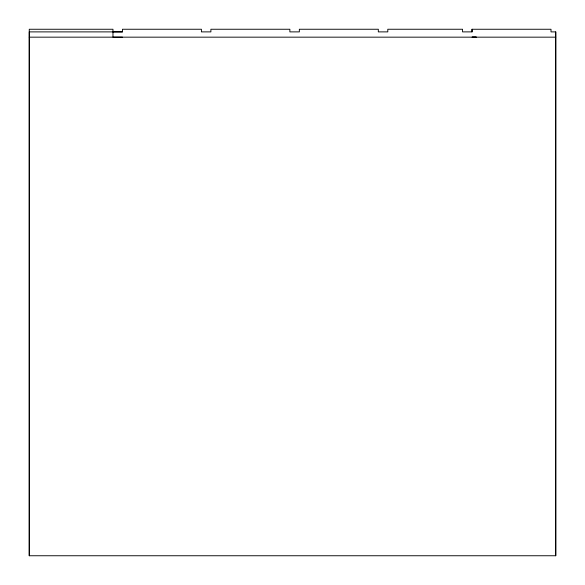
<?xml version="1.0" encoding="UTF-8"?>
<svg xmlns="http://www.w3.org/2000/svg" width="585" height="585" viewBox="0 0 585 585"><rect width="100%" height="100%" fill="white"/><g stroke="black" fill="none" stroke-linecap="round" stroke-linejoin="round"><path stroke-width="0.88" d="M29.257 555.75L29.257 31.89L122.448 31.89L122.448 29.25L201.415 29.25L201.415 31.89L210.892 31.883L210.892 29.25L289.867 29.25L289.867 31.89L299.344 31.883L299.344 29.25L378.32 29.25L378.32 31.89L387.797 31.883L387.797 29.25L462.552 29.25L462.552 31.89L472.029 31.883L472.029 29.257L551.004 29.257L551.004 31.897L555.743 31.89L555.743 555.75L29.257 555.75L29.257 29.257L112.971 29.257L112.971 37.155L122.448 37.155M472.029 31.89L472.029 29.257M555.743 555.75L555.743 31.89M476.241 37.162L472.029 37.155L476.241 37.147M112.971 31.89L122.448 31.883M29.257 37.162L555.743 37.162"/></g></svg>
